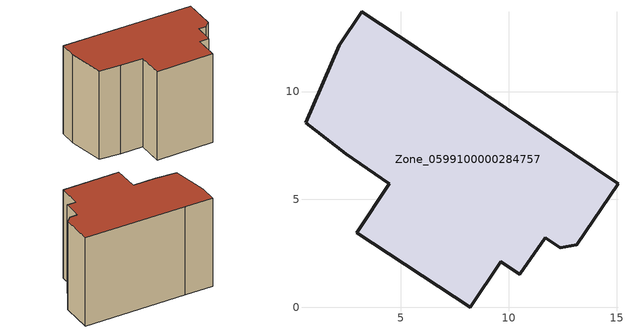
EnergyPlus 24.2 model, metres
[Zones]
Zone_0599100000284757
 floor ground (C_G): 5.76,12 15.06,5.74 13.14,2.91 12.38,2.76 11.68,3.23 10.52,1.54 9.64,2.12 8.2,0 2.95,3.46 4.47,5.74 2.44,7.12 0.58,8.55 2.14,12.15 3.2,13.7 z0
 wall outside (C_F): 2.95,3.46 8.2,0 9.64,2.12 10.52,1.54 11.68,3.23 12.38,2.76 13.14,2.91 15.06,5.74 5.76,12 3.2,13.7 2.14,12.15 0.58,8.55 2.44,7.12 4.47,5.74 2.95,3.46 z0:10.14
 roof outside (C_R): 2.14,12.15 0.58,8.55 2.44,7.12 4.47,5.74 2.95,3.46 8.2,0 9.64,2.12 10.52,1.54 11.68,3.23 12.38,2.76 13.14,2.91 15.06,5.74 5.76,12 3.2,13.7 z10.14
[BUILDING]
Pand.0599100000284757: North Axis=0; Terrain=City; Loads Convergence Tolerance Value=0.04; Temperature Convergence Tolerance Value=0.4; Solar Distribution=FullExterior; Maximum Number of Warmup Days=25; Minimum Number of Warmup Days=1
[Site:Location]
Rotterdam.The.Hague.AP_ZH_NLD Design_Conditions: Latitude=51.96; Longitude=4.45; Time Zone=1; Elevation=-4.5
[SITE:GROUNDTEMPERATURE:BUILDINGSURFACE]
18, 18, 18, 18, 18, 18, 18, 18, 18, 18, 18, 18
[MATERIAL] Thermal Absorptance=0.9; Solar Absorptance=0.7; Visible Absorptance=0.7
Name | Roughness | Thickness | Conductivity | Density | Specific Heat
G.TC.1946 | MediumSmooth | 0.15 | 1 | 540 | 1210
F.TC.1946 | Rough | 0.3 | 0.857143 | 1920 | 840
R.TC.1946 | MediumRough | 0.2 | 0.909091 | 1500 | 1000
[CONSTRUCTION]
C_G: G.TC.1946
C_F: F.TC.1946
C_R: R.TC.1946
[ZONE]
Zone_0599100000284757: Type=1; Multiplier=1; Ceiling Height=Autocalculate; Volume=Autocalculate; Floor Area=autocalculate; Part of Total Floor Area=Yes
[ZONEINFILTRATION:DESIGNFLOWRATE]
Infil_Zone_0599100000284757: Zone or ZoneList or Space or SpaceList=Zone_0599100000284757; Schedule=AlwaysOn; Design Flow Rate Calculation Method=Flow/Area; Flow Rate per Floor Area=0.003; Constant Term Coefficient=1; Temperature Term Coefficient=0; Velocity Term Coefficient=0; Velocity Squared Term Coefficient=0
[HVACTEMPLATE:ZONE:IDEALLOADSAIRSYSTEM]
Zone_0599100000284757: Maximum Heating Supply Air Temperature=50; Minimum Cooling Supply Air Temperature=13; Maximum Heating Supply Air Humidity Ratio=0.0156; Minimum Cooling Supply Air Humidity Ratio=0.0077; Heating Limit=NoLimit; Cooling Limit=NoLimit; Dehumidification Control Type=ConstantSensibleHeatRatio; Cooling Sensible Heat Ratio=0.7; Dehumidification Setpoint=60; Humidification Control Type=None; Humidification Setpoint=30; Outdoor Air Method=None; Outdoor Air Flow Rate per Person=0.00944; Outdoor Air Flow Rate per Zone Floor Area=0; Outdoor Air Flow Rate per Zone=0; Demand Controlled Ventilation Type=None; Outdoor Air Economizer Type=NoEconomizer; Heat Recovery Type=None; Sensible Heat Recovery Effectiveness=0.7; Latent Heat Recovery Effectiveness=0.65
[ZONECONTROL:THERMOSTAT]
ThermostatControl_Zone_0599100000284757: Zone or ZoneList=Zone_0599100000284757; Control Type Schedule=DualSetpointControlType; Control 1=Thermostat_Zone_0599100000284757; Temperature Difference Between Cutout And Setpoint=0
[THERMOSTATSETPOINT:DUALSETPOINT]
Thermostat_Zone_0599100000284757: Heating Setpoint Temperature Schedule=HeatingSetpoint_Zone_0599100000284757; Cooling Setpoint Temperature Schedule=CoolingSetpoint_Zone_0599100000284757
[SCHEDULE:COMPACT]
HeatingSetpoint_Zone_0599100000284757: Through: 12/31, For: AllDays, Until: 24:00, 21
CoolingSetpoint_Zone_0599100000284757: Through: 12/31, For: AllDays, Until: 24:00, 24
DualSetpointControlType: Through: 12/31, For: AllDays, Until: 24:00, 4
AlwaysOn: Through: 12/31, For: AllDays, Until: 24:00, 1
